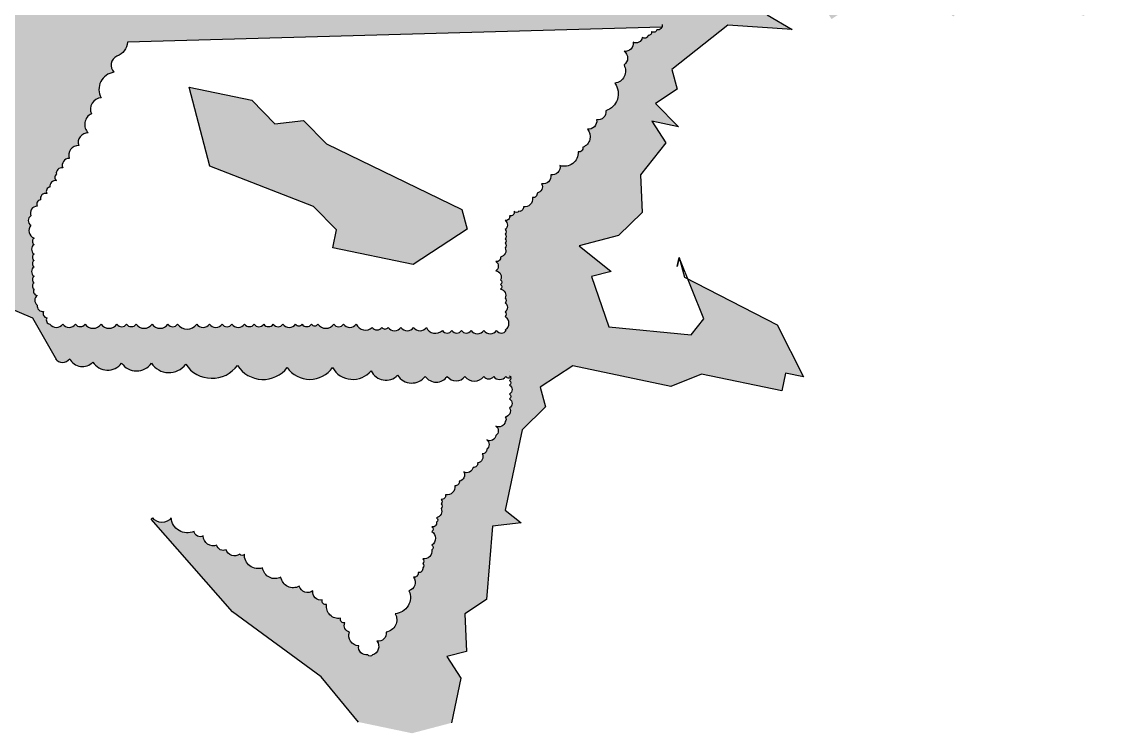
# Model space of a CAD drawing. Extents: x 5109802 to 7068445, y -422737 to 2032183.
# Drawn here: x 5152542.5 to 5152847.6, y -359355.7 to -359156.1 of the extents above; entities that cross this region are included whole.
import ezdxf

# ---------------------------------------------------------------- set-up
doc = ezdxf.new("R2010")
doc.units = 0
doc.header["$LTSCALE"] = 1000
doc.header["$MEASUREMENT"] = 0
doc.layers.get('0').update_dxf_attribs({"linetype": 'CONTINUOUS'})

msp = doc.modelspace()

# ---------------------------------------------------------------- hatches: boundary and pattern name
at = {"linetype": 'Continuous'}
h = msp.add_hatch(color=256, dxfattribs=at)
h.paths.add_polyline_path([(5152757.91, -359124.15), (5152756.97, -359116.11), (5152762.51, -359114.65), (5152761.05, -359109.12), (5152766.58, -359107.66), (5152774.74, -359093.67), (5152773.28, -359088.14), (5152778.82, -359086.68), (5152776.83, -359083.65), (5152783.42, -359077.18), (5152783.01, -359066.63), (5152778, -359065.58), (5152776.54, -359060.05), (5152768.5, -359060.98), (5152762.55, -359051.89), (5152733.94, -359051.14), (5152724.44, -359046.54), (5152715.87, -359049.98), (5152711.91, -359043.92), (5152648.22, -359035.84), (5152646.65, -359043.35), (5152645.6, -359048.37), (5152624.62, -359036.13), (5152623.05, -359043.65), (5152627.01, -359049.71), (5152617.17, -359084.27), (5152577.56, -359136.14), (5152572.02, -359137.6), (5152570.45, -359145.11), (5152560.23, -359151.8), (5152545.28, -359152.93), (5152508.21, -359142.57), (5152504.66, -359147.05), (5152507.58, -359158.12), (5152502.04, -359159.58), (5152509.03, -359163.66), (5152540.6, -359162.77), (5152533.87, -359195), (5152515.16, -359209.4), (5152515.57, -359219.95), (5152521.52, -359229.04), (5152545.53, -359239.29), (5152552.3, -359251.1, 0.443914), (5152555.92, -359250.65, 0.520567), (5152562.43, -359251.58, 0.520567), (5152570.48, -359251.89, 0.520567), (5152578.84, -359251.89, 0.520567), (5152588.45, -359252.2, 0.520567), (5152603, -359252.51, 0.520567), (5152616.94, -359253.13, 0.520567), (5152629.64, -359253.13, 0.520567), (5152640.48, -359254.06, 0.520567), (5152647.92, -359255.3, 0.520567), (5152655.66, -359255.6, 0.520567), (5152661.86, -359255.6, 0.520567), (5152666.81, -359255.6, 0.520567), (5152672.08, -359255.6, 0.520567), (5152674.87, -359255.6, 0.520567), (5152678.27, -359255.6, 0.42715), (5152679.62, -359255.81, -0.353159), (5152679.35, -359256.76, -0.520567), (5152679.35, -359258.04, -0.520567), (5152679.35, -359260.6, -0.520567), (5152679.35, -359261.89, -0.520567), (5152679.35, -359264.45, -0.520567), (5152678.07, -359267.02, -0.520567), (5152678.07, -359268.3, -0.520567), (5152675.5, -359269.58, -0.520567), (5152675.5, -359272.15, -0.520567), (5152672.93, -359273.43, -0.520567), (5152672.93, -359276, -0.520567), (5152671.65, -359277.28, -0.520567), (5152670.37, -359279.84, -0.520567), (5152669.08, -359281.13, -0.520567), (5152666.52, -359282.41, -0.520567), (5152665.23, -359284.97, -0.520567), (5152663.95, -359286.26, -0.520567), (5152661.38, -359288.82, -0.520567), (5152660.1, -359290.1, -0.520567), (5152660.1, -359291.39, -0.520567), (5152660.1, -359292.67, -0.520567), (5152658.82, -359295.23, -0.520567), (5152658.82, -359296.52, -0.520567), (5152657.53, -359297.8, -0.520567), (5152657.53, -359299.08, -0.520567), (5152657.53, -359302.93, -0.520567), (5152657.53, -359304.21, -0.520567), (5152654.96, -359306.78, -0.520567), (5152654.96, -359308.06, -0.520567), (5152654.96, -359309.34, -0.520567), (5152653.68, -359310.62, -0.520567), (5152652.4, -359311.91, -0.520567), (5152651.11, -359315.75, -0.520567), (5152647.26, -359322.17, -0.520567), (5152644.7, -359327.3, -0.520567), (5152642.13, -359329.86, -0.520567), (5152640.85, -359333.71, -0.520567), (5152639.56, -359333.71, -0.520567), (5152637, -359331.15, -0.520567), (5152634.43, -359327.3, -0.520567), (5152633.15, -359324.73, -0.520567), (5152631.86, -359323.45, -0.520567), (5152628.01, -359319.6, -0.520567), (5152626.73, -359318.32, -0.520567), (5152624.16, -359315.75, -0.520567), (5152620.31, -359314.47, -0.520567), (5152615.18, -359311.91, -0.520567), (5152610.04, -359309.34, -0.520567), (5152604.91, -359305.49, -0.520567), (5152603.63, -359305.49, -0.520567), (5152599.78, -359304.21, -0.520567), (5152597.21, -359302.93, -0.520567), (5152593.36, -359300.36, -0.520567), (5152590.79, -359299.08, -0.520567), (5152584.37, -359295.23, -0.520567), (5152579.24, -359295.23, -0.107295), (5152578.75, -359295.68), (5152601.55, -359321.61), (5152626.49, -359339.91), (5152636.93, -359352.55), (5152651.96, -359355.69), (5152663.03, -359352.78), (5152665.65, -359340.25), (5152661.69, -359334.19), (5152667.23, -359332.73), (5152666.81, -359322.18), (5152672.87, -359318.22), (5152674.56, -359297.65), (5152682.6, -359296.71), (5152678.11, -359293.16), (5152682.83, -359270.61), (5152689.41, -359264.14), (5152687.95, -359258.6), (5152697.04, -359252.66), (5152724.61, -359258.42), (5152733.17, -359254.98), (5152755.72, -359259.69), (5152756.77, -359254.68), (5152761.78, -359255.73), (5152754.38, -359241.1), (5152729.35, -359228.32), (5152733.81, -359239.42), (5152730.25, -359243.91), (5152707.18, -359241.7), (5152702.28, -359227.6), (5152707.82, -359226.14), (5152698.84, -359219.03), (5152709.91, -359216.12), (5152716.49, -359209.65), (5152716.08, -359199.1), (5152723.19, -359190.12), (5152719.23, -359184.06), (5152726.74, -359185.64), (5152720.27, -359179.05), (5152726.33, -359175.09), (5152724.88, -359169.55), (5152740.55, -359157.14), (5152758.61, -359158.3), (5152751.62, -359154.22), (5152765.72, -359149.32), (5152769.68, -359155.38), (5152775.74, -359151.42), (5152785.77, -359153.51), (5152794.86, -359147.57), (5152803.83, -359154.67), (5152810.41, -359148.21), (5152819.91, -359152.81), (5152815.43, -359149.25), (5152818.46, -359147.27), (5152840.48, -359154.49), (5152847.59, -359145.52), (5152835.18, -359129.84), (5152810.64, -359122.1), (5152786.52, -359124.9), (5152803.01, -359133.58), (5152796.95, -359137.54), (5152764.79, -359141.28), (5152748.29, -359132.6)])
h.paths.add_polyline_path([(5152607.73, -359137.84, -0.520567), (5152610.75, -359135.83, -0.520567), (5152613.26, -359133.33, -0.520567), (5152615.76, -359131.32, -0.520567), (5152617.27, -359129.81, -0.520567), (5152618.27, -359127.31, -0.520567), (5152618.78, -359123.8, -0.520567), (5152620.28, -359119.28, -0.520567), (5152621.29, -359116.27, -0.520567), (5152622.79, -359114.77, -0.520567), (5152623.8, -359112.76, -0.520567), (5152624.8, -359111.76, -0.520567), (5152624.8, -359109.75, -0.520567), (5152625.8, -359108.25, -0.520567), (5152625.8, -359105.74, -0.520567), (5152627.31, -359102.73, -0.520567), (5152627.81, -359100.72, -0.520567), (5152628.81, -359098.22, -0.520567), (5152629.82, -359095.21, -0.520567), (5152630.82, -359093.2, -0.520567), (5152631.32, -359091.7, -0.520567), (5152632.33, -359089.19, -0.520567), (5152632.33, -359087.68, -0.520567), (5152632.83, -359086.18, -0.520567), (5152632.83, -359084.17, -0.520567), (5152633.83, -359082.17, -0.520567), (5152633.83, -359079.66, -0.520567), (5152634.34, -359078.15, -0.520567), (5152634.34, -359076.65, -0.520567), (5152634.34, -359075.14, -0.520567), (5152634.34, -359073.64, -0.520567), (5152635.34, -359072.13, -0.520567), (5152635.34, -359070.63, -0.520567), (5152636.85, -359068.62, -0.520567), (5152637.85, -359067.12, -0.520567), (5152638.85, -359066.11, -0.520567), (5152639.86, -359065.11, -0.520567), (5152640.86, -359063.61, -0.520567), (5152642.37, -359062.6, -0.520567), (5152644.88, -359060.6, -0.520567), (5152647.89, -359059.09, -0.520567), (5152650.4, -359057.59, -0.520567), (5152652.41, -359056.58, -0.520567), (5152653.91, -359056.58, -0.520567), (5152655.42, -359055.08, -0.520567), (5152657.42, -359054.58, -0.520567), (5152658.93, -359054.58, -0.520567), (5152660.94, -359054.58, -0.520567), (5152662.95, -359054.58, -0.520567), (5152665.46, -359054.58, -0.520567), (5152667.46, -359054.58, -0.520567), (5152669.97, -359054.58, -0.520567), (5152671.98, -359055.08, -0.520567), (5152674.99, -359056.58, -0.520567), (5152677, -359056.58, -0.520567), (5152679.51, -359057.59, -0.520567), (5152683.02, -359058.59, -0.520567), (5152687.04, -359059.59, -0.520567), (5152692.06, -359060.1, -0.520567), (5152697.08, -359061.6, -0.520567), (5152700.59, -359061.6, -0.520567), (5152703.1, -359063.11, -0.520567), (5152706.61, -359064.11, -0.520567), (5152709.12, -359064.11, -0.520567), (5152712.64, -359064.11, -0.520567), (5152716.15, -359064.11, -0.520567), (5152718.66, -359064.11, -0.520567), (5152721.67, -359064.11, -0.520567), (5152723.68, -359064.11, -0.520567), (5152725.19, -359064.11, -0.520567), (5152727.19, -359064.11, -0.520567), (5152729.7, -359064.11, -0.520567), (5152731.21, -359064.11, -0.520567), (5152733.22, -359064.11, -0.520567), (5152735.73, -359064.11, -0.520567), (5152737.73, -359064.11, -0.520567), (5152740.24, -359064.11, -0.520567), (5152741.75, -359064.11, -0.520567), (5152743.76, -359064.11, -0.520567), (5152745.26, -359064.11, -0.520567), (5152746.77, -359064.11, -0.520567), (5152748.27, -359064.11, -0.520567), (5152749.78, -359064.61, -0.520567), (5152750.78, -359066.62, -0.520567), (5152750.78, -359068.12, -0.520567), (5152751.79, -359070.13, -0.520567), (5152752.29, -359072.64, -0.520567), (5152752.29, -359074.14, -0.520567), (5152752.29, -359075.64, -0.520567), (5152752.29, -359077.15, -0.520567), (5152752.29, -359078.65, -0.520567), (5152752.29, -359080.66, -0.520567), (5152752.29, -359082.67, -0.520567), (5152751.79, -359084.67, -0.520567), (5152750.28, -359087.68, -0.520567), (5152749.78, -359090.19, -0.520567), (5152748.27, -359093.7, -0.520567), (5152747.27, -359095.71, -0.520567), (5152746.27, -359097.71, -0.520567), (5152745.76, -359099.72, -0.520567), (5152745.26, -359101.73, -0.520567), (5152744.26, -359103.23, -0.520567), (5152743.76, -359104.74, -0.520567), (5152743.25, -359106.74, -0.520567), (5152741.75, -359109.75, -0.520567), (5152741.75, -359111.76, -0.520567), (5152741.25, -359113.76, -0.520567), (5152740.24, -359116.27, -0.520567), (5152739.74, -359118.78, -0.520567), (5152738.74, -359120.79, -0.520567), (5152738.74, -359122.29, -0.520567), (5152738.24, -359123.8, -0.520567), (5152737.23, -359125.3, -0.520567), (5152736.73, -359127.31, -0.520567), (5152736.73, -359128.81, -0.520567), (5152736.23, -359130.32, -0.520567), (5152735.22, -359132.32, -0.520567), (5152733.72, -359134.33, -0.520567), (5152732.71, -359136.34, -0.450949), (5152732.46, -359138.21, -0.243852), (5152732.71, -359138.34, -0.272568), (5152731.89, -359138.03, -0.443855), (5152730.42, -359137.85, -0.520567), (5152729.06, -359138.12, -0.520567), (5152727.7, -359139.21, -0.520567), (5152726.34, -359140.03, -0.520567), (5152725.25, -359141.12, -0.520567), (5152723.89, -359141.66, -0.520567), (5152722.25, -359142.48, -0.520567), (5152720.08, -359142.75, -0.520567), (5152717.35, -359142.75, -0.520567), (5152715.45, -359143.02, -0.520567), (5152714.09, -359143.56, -0.520567), (5152712.45, -359143.56, -0.520567), (5152710.55, -359143.56, -0.520567), (5152707.82, -359143.56, -0.520567), (5152705.1, -359143.56, -0.520567), (5152702.65, -359143.56, -0.520567), (5152699.38, -359143.56, -0.520567), (5152695.84, -359143.56, -0.520567), (5152692.85, -359143.56, -0.520567), (5152689.58, -359143.56, -0.520567), (5152685.77, -359143.56, -0.520567), (5152682.5, -359143.56, -0.520567), (5152679.24, -359143.56, -0.520567), (5152677.06, -359143.56, -0.520567), (5152674.06, -359143.56, -0.520567), (5152671.34, -359143.56, -0.520567), (5152668.62, -359143.84, -0.520567), (5152667.26, -359143.84, -0.520567), (5152663.72, -359144.38, -0.520567), (5152659.36, -359145.2, -0.520567), (5152655.28, -359145.47, -0.520567), (5152650.92, -359146.01, -0.520567), (5152648.2, -359146.56, -0.520567), (5152642.48, -359147.37, -0.520567), (5152636.22, -359147.37, -0.520567), (5152629.14, -359147.37, -0.520567), (5152621.79, -359147.37, -0.520567), (5152615.25, -359147.92, -0.520567), (5152608.45, -359147.92, -0.520567), (5152602.46, -359147.92, -0.520567), (5152596.19, -359148.19, -0.520567), (5152590.48, -359149.01, -0.520567), (5152584.21, -359149.01, -0.38511), (5152580.09, -359149.95, -0.026554), (5152580.13, -359149.88, -0.520567), (5152583.64, -359148.87, -0.520567), (5152587.66, -359147.37, -0.520567), (5152593.18, -359145.36, -0.520567), (5152597.7, -359142.35, -0.520567), (5152602.71, -359139.85, -0.520567)], flags=16)
h.paths.add_polyline_path([(5152722.08, -359157.66, -0.343439), (5152720.67, -359158.4, -0.520567), (5152719.16, -359158.91, -0.520567), (5152718.23, -359159.98, -0.520567), (5152716.57, -359160.57, -0.520567), (5152714, -359161.85, -0.520567), (5152711.44, -359164.41, -0.520567), (5152711.44, -359168.26, -0.520567), (5152708.87, -359173.39, -0.520567), (5152706.3, -359181.09, -0.520567), (5152703.74, -359183.65, -0.520567), (5152701.17, -359186.22, -0.520567), (5152699.89, -359191.35, -0.520567), (5152698.6, -359192.63, -0.520567), (5152693.47, -359196.48, -0.520567), (5152690.9, -359199.04, -0.520567), (5152688.33, -359201.61, -0.520567), (5152687.05, -359204.17, -0.520567), (5152685.77, -359205.46, -0.520567), (5152683.2, -359208.02, -0.520567), (5152681.92, -359209.3, -0.520567), (5152680.63, -359209.3, -0.520567), (5152679.35, -359210.59, -0.520567), (5152678.07, -359211.87, -0.520567), (5152678.07, -359214.43, -0.520567), (5152678.07, -359215.72, -0.520567), (5152678.07, -359217, -0.520567), (5152678.07, -359218.28, -0.520567), (5152678.07, -359219.56, -0.520567), (5152676.78, -359222.13, -0.520567), (5152675.5, -359223.41, -0.520567), (5152675.5, -359225.98, -0.520567), (5152676.78, -359228.54, -0.520567), (5152676.78, -359229.82, -0.520567), (5152676.78, -359231.11, -0.520567), (5152678.07, -359233.67, -0.520567), (5152678.07, -359234.95, -0.520567), (5152678.07, -359237.52, -0.520567), (5152678.07, -359238.8, -0.520567), (5152678.07, -359242.65, -0.033908), (5152678.38, -359242.77, -0.002581), (5152678.38, -359242.75, -0.520567), (5152675.69, -359242.75, -0.520567), (5152672.11, -359242.75, -0.520567), (5152668.53, -359242.75, -0.520567), (5152665.84, -359242.75, -0.520567), (5152663.16, -359242.75, -0.520567), (5152660.47, -359242.75, -0.520567), (5152656, -359241.85, -0.520567), (5152652.42, -359241.85, -0.520567), (5152648.84, -359241.85, -0.520567), (5152645.26, -359241.85, -0.520567), (5152643.47, -359241.85, -0.520567), (5152640.78, -359241.85, -0.520567), (5152636.31, -359240.96, -0.520567), (5152632.73, -359240.96, -0.520567), (5152630.04, -359240.96, -0.520567), (5152625.56, -359240.96, -0.520567), (5152623.77, -359240.96, -0.520567), (5152621.09, -359240.96, -0.520567), (5152619.3, -359240.96, -0.520567), (5152615.72, -359240.96, -0.520567), (5152613.03, -359240.96, -0.520567), (5152610.35, -359240.96, -0.520567), (5152607.66, -359240.96, -0.520567), (5152604.98, -359240.96, -0.520567), (5152601.4, -359240.96, -0.520567), (5152598.71, -359240.96, -0.520567), (5152595.13, -359240.96, -0.520567), (5152591.55, -359240.96, -0.520567), (5152586.18, -359240.96, -0.520567), (5152583.49, -359240.96, -0.520567), (5152579.02, -359240.96, -0.520567), (5152574.54, -359240.96, -0.520567), (5152571.86, -359240.96, -0.520567), (5152569.17, -359240.96, -0.520567), (5152564.7, -359240.96, -0.520567), (5152560.22, -359240.96, -0.520567), (5152557.54, -359240.96, -0.520567), (5152553.96, -359240.96, -0.520567), (5152550.38, -359240.96, -0.520567), (5152549.48, -359239.17, -0.520567), (5152548.59, -359237.38, -0.520567), (5152546.8, -359235.59, -0.520567), (5152546.8, -359232.91, -0.520567), (5152545.9, -359231.12, -0.520567), (5152545.9, -359229.33, -0.520567), (5152545.9, -359227.54, -0.520567), (5152545.9, -359224.86, -0.520567), (5152545.9, -359223.07, -0.520567), (5152545.9, -359221.28, -0.520567), (5152545.9, -359218.6, -0.520567), (5152545.9, -359216.81, -0.520567), (5152545, -359213.23, -0.520567), (5152545, -359210.55, -0.520567), (5152546.8, -359207.86, -0.520567), (5152547.69, -359206.08, -0.520567), (5152549.48, -359204.29, -0.520567), (5152550.38, -359202.5, -0.520567), (5152552.17, -359200.71, -0.520567), (5152552.17, -359198.92, -0.520567), (5152553.96, -359197.13, -0.520567), (5152555.75, -359194.45, -0.520567), (5152558.43, -359190.87, -0.520567), (5152561.12, -359187.29, -0.520567), (5152562.01, -359181.92, -0.520567), (5152564.7, -359177.45, -0.520567), (5152568.28, -359170.3, -0.537626), (5152569.31, -359165.77, 0.278967), (5152572.11, -359161.88)], flags=16)
h.paths.add_polyline_path([(5152589.44, -359174.48), (5152606.98, -359178.15), (5152613.45, -359184.73), (5152621.49, -359183.8), (5152627.96, -359190.38), (5152665.96, -359208.79), (5152667.42, -359214.32), (5152652.27, -359224.23), (5152629.72, -359219.52), (5152630.77, -359214.5), (5152624.3, -359207.92), (5152595.27, -359196.62)], flags=0)
h.paths.add_polyline_path([(5152647.54, -359106.33), (5152641.71, -359084.19), (5152659.25, -359087.85), (5152665.72, -359094.44), (5152673.76, -359093.5), (5152680.23, -359100.09), (5152718.23, -359118.49), (5152719.69, -359124.03), (5152704.54, -359133.94), (5152681.98, -359129.22), (5152682.51, -359126.72), (5152683.03, -359124.21), (5152676.56, -359117.63)], flags=0)

# ---------------------------------------------------------------- linework, layer by layer
for p, q in [((5152751.62, -359154.22), (5152758.61, -359158.3)), ((5152740.55, -359157.14), (5152724.88, -359169.55)), ((5152758.61, -359158.3), (5152740.55, -359157.14)), ((5152722.08, -359157.66), (5152572.11, -359161.88)), ((5152724.88, -359169.55), (5152726.33, -359175.09)), ((5152726.33, -359175.09), (5152720.27, -359179.05)), ((5152720.27, -359179.05), (5152726.74, -359185.64)), ((5152726.74, -359185.64), (5152719.23, -359184.06)), ((5152719.23, -359184.06), (5152723.19, -359190.12)), ((5152723.19, -359190.12), (5152716.08, -359199.1)), ((5152716.08, -359199.1), (5152716.49, -359209.65)), ((5152716.49, -359209.65), (5152709.91, -359216.12)), ((5152709.91, -359216.12), (5152698.84, -359219.03)), ((5152698.84, -359219.03), (5152707.82, -359226.14)), ((5152733.81, -359239.42), (5152726.93, -359222.29)), ((5152726.93, -359222.29), (5152728.39, -359227.82)), ((5152707.82, -359226.14), (5152702.28, -359227.6)), ((5152702.28, -359227.6), (5152707.18, -359241.7)), ((5152545.53, -359239.29), (5152521.52, -359229.04)), ((5152728.39, -359227.82), (5152754.38, -359241.1)), ((5152552.3, -359251.1), (5152545.53, -359239.29)), ((5152730.25, -359243.91), (5152733.81, -359239.42)), ((5152707.18, -359241.7), (5152730.25, -359243.91)), ((5152754.38, -359241.1), (5152761.78, -359255.73)), ((5152697.04, -359252.66), (5152687.95, -359258.6)), ((5152724.61, -359258.42), (5152697.04, -359252.66)), ((5152733.17, -359254.98), (5152724.61, -359258.42)), ((5152755.72, -359259.69), (5152733.17, -359254.98)), ((5152756.77, -359254.68), (5152755.72, -359259.69)), ((5152761.78, -359255.73), (5152756.77, -359254.68)), ((5152687.95, -359258.6), (5152689.41, -359264.14)), ((5152689.41, -359264.14), (5152682.83, -359270.61)), ((5152682.83, -359270.61), (5152678.11, -359293.16)), ((5152678.11, -359293.16), (5152682.6, -359296.71)), ((5152601.55, -359321.61), (5152578.75, -359295.68)), ((5152674.56, -359297.65), (5152672.87, -359318.22)), ((5152682.6, -359296.71), (5152674.56, -359297.65)), ((5152672.87, -359318.22), (5152666.81, -359322.18)), ((5152626.49, -359339.91), (5152601.55, -359321.61)), ((5152666.81, -359322.18), (5152667.23, -359332.73)), ((5152667.23, -359332.73), (5152661.69, -359334.19)), ((5152661.69, -359334.19), (5152665.65, -359340.25)), ((5152636.93, -359352.55), (5152626.49, -359339.91)), ((5152665.65, -359340.25), (5152663.03, -359352.78))]:
    msp.add_line(p, q, dxfattribs=at)
for points in [[(5152722.17, -359156.9), (5152722.17, -359156.9, -0.520567), (5152720.67, -359158.4), (5152720.67, -359158.4, -0.520567), (5152719.16, -359158.91), (5152719.16, -359158.91, -0.520567), (5152718.23, -359159.98), (5152718.23, -359159.98, -0.520567), (5152716.57, -359160.57), (5152716.57, -359160.57, -0.520567), (5152714, -359161.85), (5152714, -359161.85, -0.520567), (5152711.44, -359164.41), (5152711.44, -359164.41, -0.520567), (5152711.44, -359168.26), (5152711.44, -359168.26, -0.520567), (5152708.87, -359173.39), (5152708.87, -359173.39, -0.520567), (5152706.3, -359181.09), (5152706.3, -359181.09, -0.520567), (5152703.74, -359183.65), (5152703.74, -359183.65, -0.520567), (5152701.17, -359186.22), (5152701.17, -359186.22, -0.520567), (5152699.89, -359191.35), (5152699.89, -359191.35, -0.520567), (5152698.6, -359192.63), (5152698.6, -359192.63, -0.520567), (5152693.47, -359196.48), (5152693.47, -359196.48, -0.520567), (5152690.9, -359199.04), (5152690.9, -359199.04, -0.520567), (5152688.33, -359201.61), (5152688.33, -359201.61, -0.520567), (5152687.05, -359204.17), (5152687.05, -359204.17, -0.520567), (5152685.77, -359205.46), (5152685.77, -359205.46, -0.520567), (5152683.2, -359208.02), (5152683.2, -359208.02, -0.520567), (5152681.92, -359209.3), (5152681.92, -359209.3, -0.520567), (5152680.63, -359209.3), (5152680.63, -359209.3, -0.520567), (5152679.35, -359210.59), (5152679.35, -359210.59, -0.520567), (5152678.07, -359211.87), (5152678.07, -359211.87, -0.520567), (5152678.07, -359214.43), (5152678.07, -359214.43, -0.520567), (5152678.07, -359215.72), (5152678.07, -359215.72, -0.520567), (5152678.07, -359217), (5152678.07, -359217, -0.520567), (5152678.07, -359218.28), (5152678.07, -359218.28, -0.520567), (5152678.07, -359219.56), (5152678.07, -359219.56, -0.520567), (5152676.78, -359222.13), (5152676.78, -359222.13, -0.520567), (5152675.5, -359223.41), (5152675.5, -359223.41, -0.520567), (5152675.5, -359225.98), (5152675.5, -359225.98, -0.520567), (5152676.78, -359228.54), (5152676.78, -359228.54, -0.520567), (5152676.78, -359229.82), (5152676.78, -359229.82, -0.520567), (5152676.78, -359231.11), (5152676.78, -359231.11, -0.520567), (5152678.07, -359233.67), (5152678.07, -359233.67, -0.520567), (5152678.07, -359234.95), (5152678.07, -359234.95, -0.520567), (5152678.07, -359237.52), (5152678.07, -359237.52, -0.520567), (5152678.07, -359238.8), (5152678.07, -359238.8, -0.520567), (5152678.07, -359242.65), (5152678.07, -359242.65, -0.033908), (5152678.38, -359242.77)], [(5152572.11, -359161.88, -0.287635), (5152569.17, -359165.82), (5152569.17, -359165.82, 0.520567), (5152568.28, -359170.3), (5152568.28, -359170.3, 0.520567), (5152564.7, -359177.45), (5152564.7, -359177.45, 0.520567), (5152562.01, -359181.92), (5152562.01, -359181.92, 0.520567), (5152561.12, -359187.29), (5152561.12, -359187.29, 0.520567), (5152558.43, -359190.87), (5152558.43, -359190.87, 0.520567), (5152555.75, -359194.45), (5152555.75, -359194.45, 0.520567), (5152553.96, -359197.13), (5152553.96, -359197.13, 0.520567), (5152552.17, -359198.92), (5152552.17, -359198.92, 0.520567), (5152552.17, -359200.71), (5152552.17, -359200.71, 0.520567), (5152550.38, -359202.5), (5152550.38, -359202.5, 0.520567), (5152549.48, -359204.29), (5152549.48, -359204.29, 0.520567), (5152547.69, -359206.08), (5152547.69, -359206.08, 0.520567), (5152546.8, -359207.86), (5152546.8, -359207.86, 0.520567), (5152545, -359210.55), (5152545, -359210.55, 0.520567), (5152545, -359213.23), (5152545, -359213.23, 0.520567), (5152545.9, -359216.81), (5152545.9, -359216.81, 0.520567), (5152545.9, -359218.6), (5152545.9, -359218.6, 0.520567), (5152545.9, -359221.28), (5152545.9, -359221.28, 0.520567), (5152545.9, -359223.07), (5152545.9, -359223.07, 0.520567), (5152545.9, -359224.86), (5152545.9, -359224.86, 0.520567), (5152545.9, -359227.54), (5152545.9, -359227.54, 0.520567), (5152545.9, -359229.33), (5152545.9, -359229.33, 0.520567), (5152545.9, -359231.12), (5152545.9, -359231.12, 0.520567), (5152546.8, -359232.91), (5152546.8, -359232.91, 0.520567), (5152546.8, -359235.59), (5152546.8, -359235.59, 0.520567), (5152548.59, -359237.38), (5152548.59, -359237.38, 0.520567), (5152549.48, -359239.17), (5152549.48, -359239.17, 0.520567), (5152550.38, -359240.96), (5152550.38, -359240.96, 0.520567), (5152553.96, -359240.96), (5152553.96, -359240.96, 0.520567), (5152557.54, -359240.96), (5152557.54, -359240.96, 0.520567), (5152560.22, -359240.96), (5152560.22, -359240.96, 0.520567), (5152564.7, -359240.96), (5152564.7, -359240.96, 0.520567), (5152569.17, -359240.96), (5152569.17, -359240.96, 0.520567), (5152571.86, -359240.96), (5152571.86, -359240.96, 0.520567), (5152574.54, -359240.96), (5152574.54, -359240.96, 0.520567), (5152579.02, -359240.96), (5152579.02, -359240.96, 0.520567), (5152583.49, -359240.96), (5152583.49, -359240.96, 0.520567), (5152586.18, -359240.96), (5152586.18, -359240.96, 0.520567), (5152591.55, -359240.96), (5152591.55, -359240.96, 0.520567), (5152595.13, -359240.96), (5152595.13, -359240.96, 0.520567), (5152598.71, -359240.96), (5152598.71, -359240.96, 0.520567), (5152601.4, -359240.96), (5152601.4, -359240.96, 0.520567), (5152604.98, -359240.96), (5152604.98, -359240.96, 0.520567), (5152607.66, -359240.96), (5152607.66, -359240.96, 0.520567), (5152610.35, -359240.96), (5152610.35, -359240.96, 0.520567), (5152613.03, -359240.96), (5152613.03, -359240.96, 0.520567), (5152615.72, -359240.96), (5152615.72, -359240.96, 0.520567), (5152619.3, -359240.96), (5152619.3, -359240.96, 0.520567), (5152621.09, -359240.96), (5152621.09, -359240.96, 0.520567), (5152623.77, -359240.96), (5152623.77, -359240.96, 0.520567), (5152625.56, -359240.96), (5152625.56, -359240.96, 0.520567), (5152630.04, -359240.96), (5152630.04, -359240.96, 0.520567), (5152632.73, -359240.96), (5152632.73, -359240.96, 0.520567), (5152636.31, -359240.96), (5152636.31, -359240.96, 0.520567), (5152640.78, -359241.85), (5152640.78, -359241.85, 0.520567), (5152643.47, -359241.85), (5152643.47, -359241.85, 0.520567), (5152645.26, -359241.85), (5152645.26, -359241.85, 0.520567), (5152648.84, -359241.85), (5152648.84, -359241.85, 0.520567), (5152652.42, -359241.85), (5152652.42, -359241.85, 0.520567), (5152656, -359241.85), (5152656, -359241.85, 0.520567), (5152660.47, -359242.75), (5152660.47, -359242.75, 0.520567), (5152663.16, -359242.75), (5152663.16, -359242.75, 0.520567), (5152665.84, -359242.75), (5152665.84, -359242.75, 0.520567), (5152668.53, -359242.75), (5152668.53, -359242.75, 0.520567), (5152672.11, -359242.75), (5152672.11, -359242.75, 0.520567), (5152675.69, -359242.75), (5152675.69, -359242.75, 0.520567), (5152678.38, -359242.75), (5152678.38, -359242.75, 0.002581), (5152678.38, -359242.77, 0.002581)], [(5152551.9, -359250.65, 0.520567), (5152555.92, -359250.65), (5152555.92, -359250.65, 0.520567), (5152562.43, -359251.58), (5152562.43, -359251.58, 0.520567), (5152570.48, -359251.89), (5152570.48, -359251.89, 0.520567), (5152578.84, -359251.89), (5152578.84, -359251.89, 0.520567), (5152588.45, -359252.2), (5152588.45, -359252.2, 0.520567), (5152603, -359252.51), (5152603, -359252.51, 0.520567), (5152616.94, -359253.13), (5152616.94, -359253.13, 0.520567), (5152629.64, -359253.13), (5152629.64, -359253.13, 0.520567), (5152640.48, -359254.06), (5152640.48, -359254.06, 0.520567), (5152647.92, -359255.3), (5152647.92, -359255.3, 0.520567), (5152655.66, -359255.6), (5152655.66, -359255.6, 0.520567), (5152661.86, -359255.6), (5152661.86, -359255.6, 0.520567), (5152666.81, -359255.6), (5152666.81, -359255.6, 0.520567), (5152672.08, -359255.6), (5152672.08, -359255.6, 0.520567), (5152674.87, -359255.6), (5152674.87, -359255.6, 0.520567), (5152678.27, -359255.6), (5152678.27, -359255.6, 0.520567), (5152679.82, -359255.6)], [(5152679.35, -359255.47), (5152679.35, -359255.47, -0.520567), (5152679.35, -359256.76), (5152679.35, -359256.76, -0.520567), (5152679.35, -359258.04), (5152679.35, -359258.04, -0.520567), (5152679.35, -359260.6), (5152679.35, -359260.6, -0.520567), (5152679.35, -359261.89), (5152679.35, -359261.89, -0.520567), (5152679.35, -359264.45), (5152679.35, -359264.45, -0.520567), (5152678.07, -359267.02), (5152678.07, -359267.02, -0.520567), (5152678.07, -359268.3), (5152678.07, -359268.3, -0.520567), (5152675.5, -359269.58), (5152675.5, -359269.58, -0.520567), (5152675.5, -359272.15), (5152675.5, -359272.15, -0.520567), (5152672.93, -359273.43), (5152672.93, -359273.43, -0.520567), (5152672.93, -359276), (5152672.93, -359276, -0.520567), (5152671.65, -359277.28), (5152671.65, -359277.28, -0.520567), (5152670.37, -359279.84), (5152670.37, -359279.84, -0.520567), (5152669.08, -359281.13), (5152669.08, -359281.13, -0.520567), (5152666.52, -359282.41), (5152666.52, -359282.41, -0.520567), (5152665.23, -359284.97), (5152665.23, -359284.97, -0.520567), (5152663.95, -359286.26), (5152663.95, -359286.26, -0.520567), (5152661.38, -359288.82), (5152661.38, -359288.82, -0.520567), (5152660.1, -359290.1), (5152660.1, -359290.1, -0.520567), (5152660.1, -359291.39), (5152660.1, -359291.39, -0.520567), (5152660.1, -359292.67), (5152660.1, -359292.67, -0.520567), (5152658.82, -359295.23), (5152658.82, -359295.23, -0.520567), (5152658.82, -359296.52), (5152658.82, -359296.52, -0.520567), (5152657.53, -359297.8), (5152657.53, -359297.8, -0.520567), (5152657.53, -359299.08), (5152657.53, -359299.08, -0.520567), (5152657.53, -359302.93), (5152657.53, -359302.93, -0.520567), (5152657.53, -359304.21), (5152657.53, -359304.21, -0.520567), (5152654.96, -359306.78), (5152654.96, -359306.78, -0.520567), (5152654.96, -359308.06), (5152654.96, -359308.06, -0.520567), (5152654.96, -359309.34), (5152654.96, -359309.34, -0.520567), (5152653.68, -359310.62), (5152653.68, -359310.62, -0.520567), (5152652.4, -359311.91), (5152652.4, -359311.91, -0.520567), (5152651.11, -359315.75), (5152651.11, -359315.75, -0.520567), (5152647.26, -359322.17), (5152647.26, -359322.17, -0.520567), (5152644.7, -359327.3), (5152644.7, -359327.3, -0.520567), (5152642.13, -359329.86), (5152642.13, -359329.86, -0.520567), (5152640.85, -359333.71), (5152640.85, -359333.71, -0.520567), (5152639.56, -359333.71), (5152639.56, -359333.71, -0.520567), (5152637, -359331.15), (5152637, -359331.15, -0.520567), (5152634.43, -359327.3), (5152634.43, -359327.3, -0.520567), (5152633.15, -359324.73), (5152633.15, -359324.73, -0.520567), (5152631.86, -359323.45), (5152631.86, -359323.45, -0.520567), (5152628.01, -359319.6), (5152628.01, -359319.6, -0.520567), (5152626.73, -359318.32), (5152626.73, -359318.32, -0.520567), (5152624.16, -359315.75), (5152624.16, -359315.75, -0.520567), (5152620.31, -359314.47), (5152620.31, -359314.47, -0.520567), (5152615.18, -359311.91), (5152615.18, -359311.91, -0.520567), (5152610.04, -359309.34), (5152610.04, -359309.34, -0.520567), (5152604.91, -359305.49), (5152604.91, -359305.49, -0.520567), (5152603.63, -359305.49), (5152603.63, -359305.49, -0.520567), (5152599.78, -359304.21), (5152599.78, -359304.21, -0.520567), (5152597.21, -359302.93), (5152597.21, -359302.93, -0.520567), (5152593.36, -359300.36), (5152593.36, -359300.36, -0.520567), (5152590.79, -359299.08), (5152590.79, -359299.08, -0.520567), (5152584.37, -359295.23), (5152584.37, -359295.23, -0.520567), (5152579.24, -359295.23), (5152579.24, -359295.23, -0.107295), (5152578.75, -359295.68)]]:
    msp.add_lwpolyline(points, format="xyb", dxfattribs=at)
for points in [[(5152665.96, -359208.79), (5152667.42, -359214.32), (5152652.27, -359224.23), (5152629.72, -359219.52), (5152630.77, -359214.5), (5152624.3, -359207.92), (5152595.27, -359196.62), (5152589.44, -359174.48), (5152606.98, -359178.15), (5152613.45, -359184.73), (5152621.49, -359183.8), (5152627.96, -359190.38), (5152665.96, -359208.79)], [(5152726.93, -359222.29), (5152726.4, -359224.79), (5152726.93, -359222.29)]]:
    msp.add_lwpolyline(points, dxfattribs=at)
msp.add_lwpolyline([(5152679.35, -359254.19), (5152679.35, -359254.19)], close=True, dxfattribs=at)

doc.saveas('drawing.dxf')
